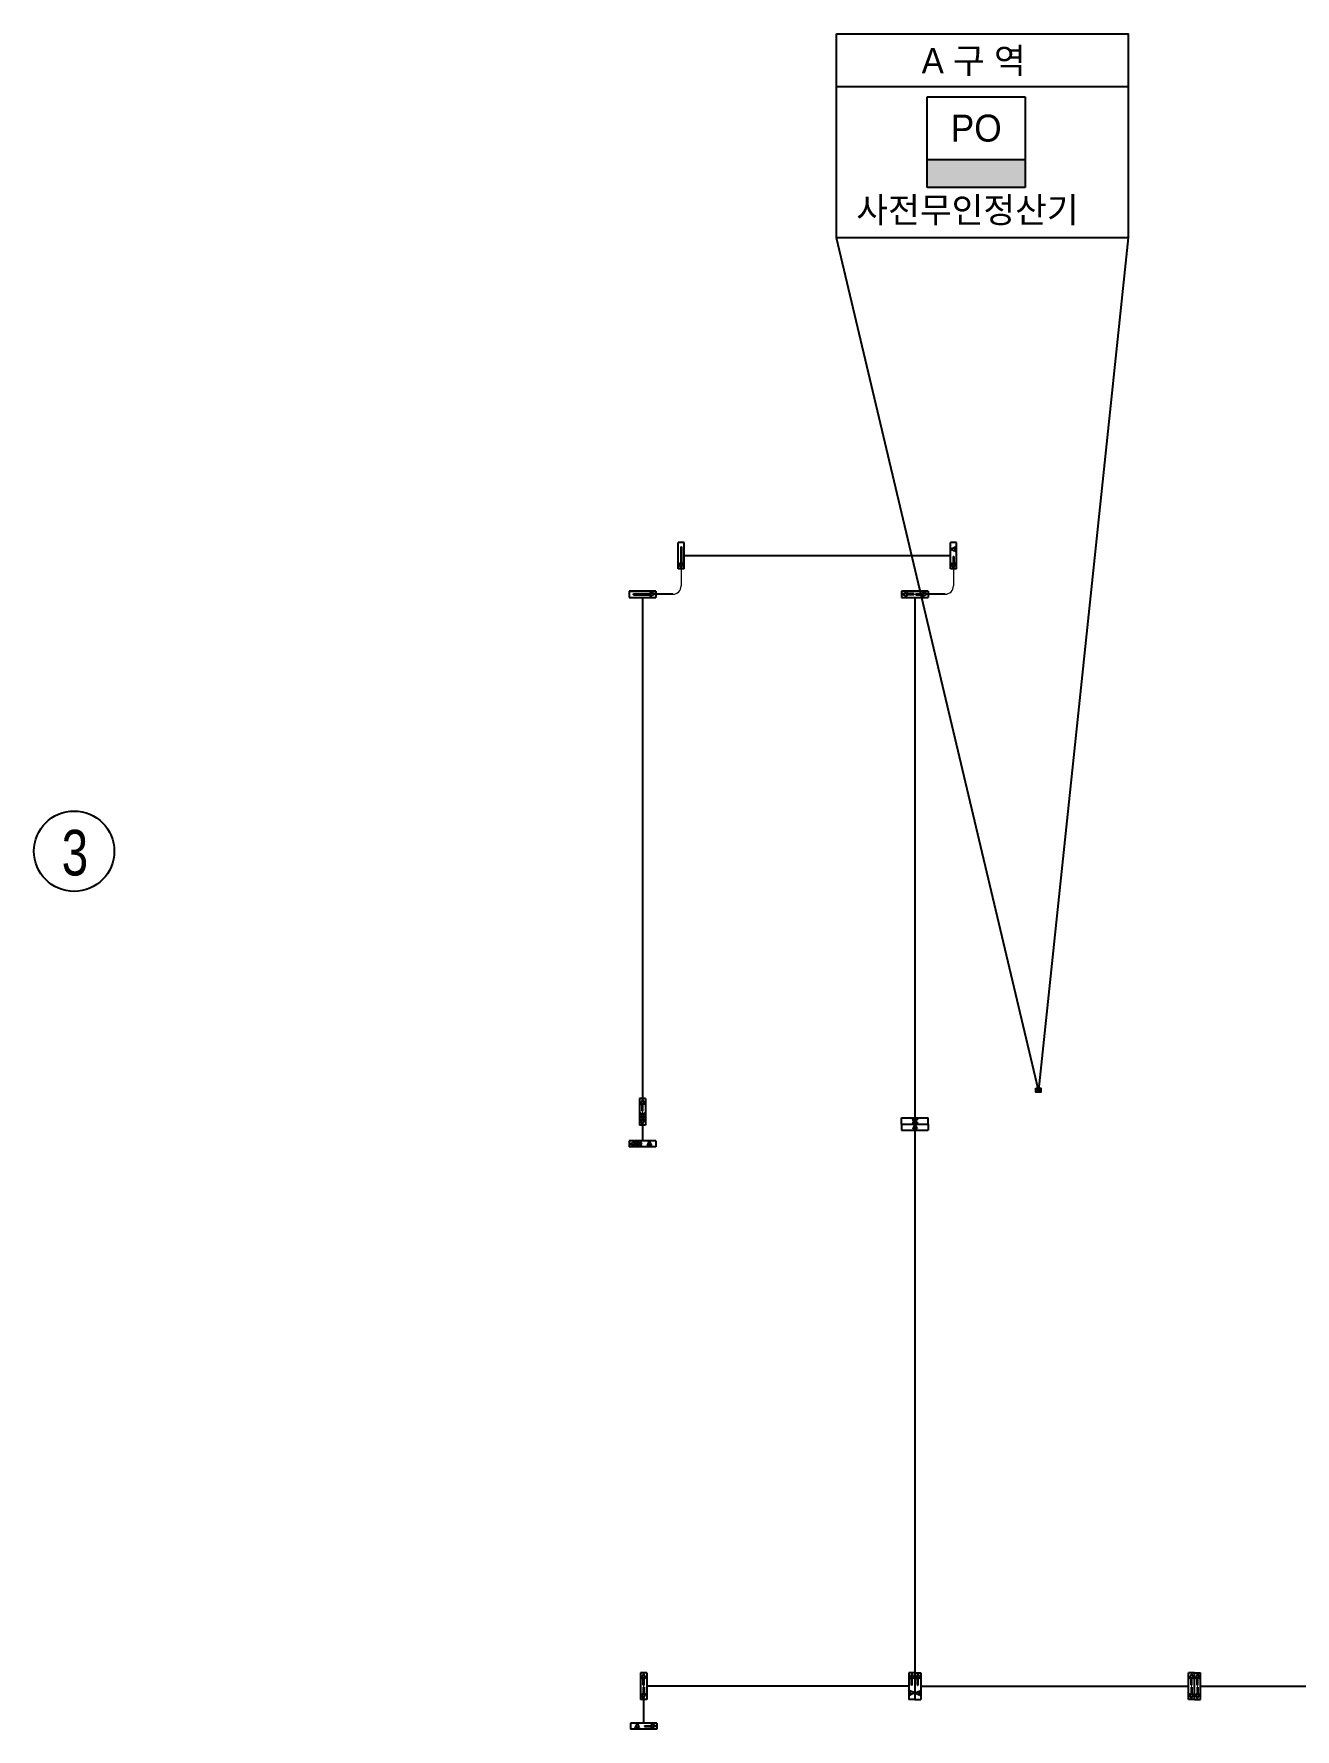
# Model space of a CAD drawing. Header units: millimetres. Extents: x 91673 to 439316, y 105242 to 272415.
# Drawn here: x 91673 to 166398, y 171960 to 272415 of the extents above; entities that cross this region are included whole.
import ezdxf
from ezdxf.enums import TextEntityAlignment as Align

# ---------------------------------------------------------------- set-up
doc = ezdxf.new("R2010")
doc.units = ezdxf.units.MM
doc.header["$LTSCALE"] = 150
for name, color, linetype in [('5', 5, 'Continuous'), ('e-con', 1, 'Continuous'), ('E-TEXT', 6, 'Continuous'), ('E-WIRE', 4, 'Continuous'), ('ITS', 6, 'Continuous'), ('parking-p', 7, 'Continuous')]:
    doc.layers.add(name, color=color, linetype=linetype)
doc.styles.add('돋움', font='Dotum.TTF')

msp = doc.modelspace()

# ---------------------------------------------------------------- hatches: boundary and pattern name
at = {"layer": '5', "ltscale": 2}
h = msp.add_hatch(color=7, dxfattribs=at)
h.dxf.hatch_style = 1
h.paths.add_polyline_path([(144605.1, 264977.6), (144605.1, 263321.5), (150402.1, 263321.5), (150402.1, 264977.6)])

# ---------------------------------------------------------------- linework, layer by layer
at = {"color": 1}
for p, q in [((151192.6, 209822.2), (139225.9, 260323.5)), ((156503.6, 260323.5), (151192.6, 209822.2))]:
    msp.add_line(p, q, dxfattribs=at)
at = {"color": 3}
for p, q in [((151341.5, 209946.2), (151043.6, 209698.2)), ((151043.6, 209946.2), (151341.5, 209698.2))]:
    msp.add_line(p, q, dxfattribs=at)
msp.add_lwpolyline([(151043.6, 209946.2), (151341.5, 209946.2), (151341.5, 209698.2), (151043.6, 209698.2)], close=True, dxfattribs=at)
at = {"color": 1}
msp.add_circle((94055.4, 223982.1), 2382, dxfattribs=at)
at = {"layer": 'e-con'}
msp.add_line((139225.9, 269305.5), (156503.6, 269305.5), dxfattribs=at)
msp.add_lwpolyline([(139225.9, 272414.9), (156503.6, 272414.9), (156503.6, 260323.5), (139225.9, 260323.5)], close=True, dxfattribs=at)
at = {"layer": 'E-WIRE'}
for p, q in [((145977.9, 241494), (130202.6, 241494)), ((143870.4, 239026.5), (143870.4, 175289.2)), ((143870.4, 207455), (143870.4, 175289.2)), ((143510.4, 174501.7), (127980.2, 174501.7)), ((144230.4, 174501.7), (160080.4, 174501.7)), ((160800.4, 174501.7), (176155.2, 174501.7))]:
    msp.add_line(p, q, dxfattribs=at)
at = {"layer": 'E-WIRE', "lineweight": 0}
for p, q in [((130022.6, 240706.5), (130022.6, 239706.5)), ((146157.9, 240706.5), (146157.9, 239706.5))]:
    msp.add_line(p, q, dxfattribs=at)
at = {"layer": 'E-WIRE', "ltscale": 0.5}
for p, q in [((129522.6, 239206.5), (128522.6, 239206.5)), ((145657.9, 239206.5), (144657.9, 239206.5))]:
    msp.add_line(p, q, dxfattribs=at)
at = {"layer": 'E-WIRE'}
for points in [[(127735.1, 239026.5), (127735.1, 209319.3)], [(127735.1, 207744.3), (127735.1, 206828.5)], [(127800.2, 173714.2), (127800.2, 172320.3)]]:
    msp.add_lwpolyline(points, dxfattribs=at)
at = {"layer": 'E-WIRE', "lineweight": 0}
for centre in [(129522.6, 239706.5), (145657.9, 239706.5)]:
    msp.add_arc(centre, 500, 270, 0, dxfattribs=at)
at = {"layer": 'ITS', "color": 7, "lineweight": -3}
for p, q in [((144605.1, 263321.5), (144605.1, 268688.1)), ((144605.1, 268688.1), (150402.1, 268688.1)), ((150402.1, 268688.1), (150402.1, 263321.5)), ((144605.1, 264977.6), (150402.1, 264977.6)), ((150402.1, 263321.5), (144605.1, 263321.5))]:
    msp.add_line(p, q, dxfattribs=at)
at = {"layer": 'parking-p', "color": 2, "linetype": 'Continuous'}
for p, q in [((129842.6, 240706.5), (129842.6, 242281.5)), ((130202.6, 242281.5), (129842.6, 242281.5)), ((129842.6, 240706.5), (129842.6, 242281.5)), ((130202.6, 240706.5), (130202.6, 242281.5)), ((145977.9, 240706.5), (145977.9, 242281.5)), ((146337.9, 242281.5), (145977.9, 242281.5)), ((145977.9, 240706.5), (145977.9, 242281.5)), ((146337.9, 240706.5), (146337.9, 242281.5)), ((130000.1, 242020), (130045.1, 242020)), ((130000.1, 242020), (130000.1, 240966.1)), ((130045.1, 242020), (130045.1, 240966.1)), ((145989.7, 241887.8), (146271.3, 242016.5)), ((145989.7, 241887.8), (146271.3, 241759)), ((146135.4, 241438.2), (146180.4, 241438.2)), ((146135.4, 241438.2), (146135.4, 240966.1)), ((146180.4, 241438.2), (146180.4, 240966.1)), ((146271.3, 242016.5), (146193, 241910.3)), ((146328.1, 241910.3), (146193, 241910.3)), ((146271.3, 241759), (146193, 241865.3)), ((146328.1, 241865.3), (146193, 241865.3)), ((146328.1, 241865.3), (146328.1, 241910.3)), ((130202.6, 240706.5), (129842.6, 240706.5)), ((130022.6, 240762.8), (129893.9, 241044.4)), ((129893.9, 241044.4), (130000.1, 240966.1)), ((130022.6, 240762.8), (130151.3, 241044.4)), ((130151.3, 241044.4), (130045.1, 240966.1)), ((146337.9, 240706.5), (145977.9, 240706.5)), ((146157.9, 240762.8), (146029.2, 241044.4)), ((146029.2, 241044.4), (146135.4, 240966.1)), ((146157.9, 240762.8), (146286.6, 241044.4)), ((146286.6, 241044.4), (146180.4, 240966.1)), ((126947.6, 239386.5), (128522.6, 239386.5)), ((126947.6, 239386.5), (128522.6, 239386.5)), ((126947.6, 239386.5), (126947.6, 239026.5)), ((128522.6, 239386.5), (126947.6, 239386.5)), ((128522.6, 239386.5), (126947.6, 239386.5)), ((127199.2, 239184), (127199.2, 239229)), ((127199.2, 239229), (128263, 239229)), ((127199.2, 239184), (128263, 239184)), ((128466.4, 239206.5), (128184.8, 239335.2)), ((128184.8, 239335.2), (128263, 239229)), ((128466.4, 239206.5), (128184.8, 239077.8)), ((128184.8, 239077.8), (128263, 239184)), ((128522.6, 239386.5), (128522.6, 239026.5)), ((143082.9, 239386.5), (144657.9, 239386.5)), ((143082.9, 239386.5), (144657.9, 239386.5)), ((143082.9, 239386.5), (143082.9, 239026.5)), ((144657.9, 239386.5), (143082.9, 239386.5)), ((144657.9, 239386.5), (143082.9, 239386.5)), ((143139.1, 239206.5), (143420.7, 239335.2)), ((143139.1, 239206.5), (143420.7, 239077.8)), ((143420.7, 239335.2), (143342.5, 239229)), ((143814.6, 239229), (143342.5, 239229)), ((143420.7, 239077.8), (143342.5, 239184)), ((143814.6, 239184), (143342.5, 239184)), ((143814.6, 239184), (143814.6, 239229)), ((143926.2, 239184), (143926.2, 239229)), ((143926.2, 239229), (144398.3, 239229)), ((143926.2, 239184), (144398.3, 239184)), ((144601.6, 239206.5), (144320, 239335.2)), ((144320, 239335.2), (144398.3, 239229)), ((144601.6, 239206.5), (144320, 239077.8)), ((144320, 239077.8), (144398.3, 239184)), ((144657.9, 239386.5), (144657.9, 239026.5)), ((126947.6, 239026.5), (128522.6, 239026.5)), ((143082.9, 239026.5), (144657.9, 239026.5)), ((127555.1, 209319.3), (127555.1, 207744.3)), ((127555.1, 209319.3), (127555.1, 207744.3)), ((127915.1, 209319.3), (127555.1, 209319.3)), ((127555.1, 209319.3), (127555.1, 207744.3)), ((127735.1, 209263.1), (127606.4, 208981.5)), ((127606.4, 208981.5), (127712.6, 209059.8)), ((127606.4, 208981.5), (127712.6, 209059.8)), ((127712.6, 208587.6), (127712.6, 209059.8)), ((127712.6, 208587.6), (127712.6, 209059.8)), ((127735.1, 209263.1), (127863.8, 208981.5)), ((127863.8, 208981.5), (127757.6, 209059.8)), ((127757.6, 208587.6), (127757.6, 209059.8)), ((127863.8, 208981.5), (127757.6, 209059.8)), ((127757.6, 208587.6), (127757.6, 209059.8)), ((127915.1, 209319.3), (127915.1, 207744.3)), ((127915.1, 209319.3), (127915.1, 207744.3)), ((127915.1, 209319.3), (127915.1, 207744.3)), ((127915.1, 209319.3), (127915.1, 207744.3)), ((127735.1, 207800.6), (127606.4, 208082.2)), ((127606.4, 208082.2), (127712.6, 208003.9)), ((127757.6, 208587.6), (127712.6, 208587.6)), ((127757.6, 208587.6), (127712.6, 208587.6)), ((127757.6, 208476.1), (127712.6, 208476.1)), ((127712.6, 208476.1), (127712.6, 208380.4)), ((127712.6, 208271.7), (127712.6, 208003.9)), ((127735.1, 207800.6), (127863.8, 208082.2)), ((127757.6, 208476.1), (127757.6, 208380.4)), ((127757.6, 208271.7), (127757.6, 208003.9)), ((127863.8, 208082.2), (127757.6, 208003.9)), ((143082.9, 208175), (144657.9, 208175)), ((143082.9, 208175), (144657.9, 208175)), ((143082.9, 207815), (143082.9, 208175)), ((143082.9, 208175), (144657.9, 208175)), ((143870.4, 207826.7), (143741.7, 208108.3)), ((143741.7, 208108.3), (143847.9, 208030.1)), ((143892.9, 208165.2), (143847.9, 208165.2)), ((143847.9, 208165.2), (143847.9, 208030.1)), ((143870.4, 207826.7), (143999.1, 208108.3)), ((143892.9, 208165.2), (143892.9, 208030.1)), ((143999.1, 208108.3), (143892.9, 208030.1)), ((144657.9, 207815), (144657.9, 208175)), ((127915.1, 207744.3), (127555.1, 207744.3)), ((143082.9, 207815), (144657.9, 207815)), ((143082.9, 207815), (143082.9, 207455)), ((143082.9, 207815), (144657.9, 207815)), ((143082.9, 207815), (144657.9, 207815)), ((143082.9, 207815), (144657.9, 207815)), ((143082.9, 207455), (144657.9, 207455)), ((143082.9, 207455), (144657.9, 207455)), ((143082.9, 207455), (144657.9, 207455)), ((143870.4, 207803.2), (143741.7, 207521.6)), ((143741.7, 207521.6), (143847.9, 207599.9)), ((143847.9, 207464.8), (143847.9, 207599.9)), ((143892.9, 207464.8), (143847.9, 207464.8)), ((143870.4, 207803.2), (143999.1, 207521.6)), ((143999.1, 207521.6), (143892.9, 207599.9)), ((143892.9, 207464.8), (143892.9, 207599.9)), ((144657.9, 207815), (144657.9, 207455)), ((128522.6, 206828.5), (126947.6, 206828.5)), ((128522.6, 206828.5), (126947.6, 206828.5)), ((128522.6, 206828.5), (126947.6, 206828.5)), ((126947.6, 206828.5), (126947.6, 206468.5)), ((128522.6, 206468.5), (126947.6, 206468.5)), ((128522.6, 206468.5), (126947.6, 206468.5)), ((128522.6, 206468.5), (126947.6, 206468.5)), ((127003.9, 206648.5), (127285.5, 206777.2)), ((127003.9, 206648.5), (127285.5, 206519.8)), ((127285.5, 206777.2), (127207.2, 206671)), ((127475, 206671), (127207.2, 206671)), ((127285.5, 206519.8), (127207.2, 206626)), ((127475, 206626), (127207.2, 206626)), ((127679.3, 206671), (127583.6, 206671)), ((127679.3, 206626), (127583.6, 206626)), ((127679.3, 206671), (127679.3, 206626)), ((128128.9, 206816.7), (128000.1, 206535.1)), ((128000.1, 206535.1), (128106.4, 206613.4)), ((128106.4, 206478.3), (128106.4, 206613.4)), ((128106.4, 206478.3), (128151.4, 206478.3)), ((128128.9, 206816.7), (128257.6, 206535.1)), ((128257.6, 206535.1), (128151.4, 206613.4)), ((128151.4, 206478.3), (128151.4, 206613.4)), ((128522.6, 206828.5), (128522.6, 206468.5)), ((127980.2, 175289.2), (127620.2, 175289.2)), ((127620.2, 175289.2), (127620.2, 173714.2)), ((127620.2, 175289.2), (127620.2, 173714.2)), ((127800.2, 175233), (127671.5, 174951.4)), ((127671.5, 174951.4), (127777.7, 175029.7)), ((127777.7, 174557.5), (127777.7, 175029.7)), ((127800.2, 175233), (127928.9, 174951.4)), ((127928.9, 174951.4), (127822.7, 175029.7)), ((127822.7, 174557.5), (127822.7, 175029.7)), ((127980.2, 175289.2), (127980.2, 173714.2)), ((143510.4, 175289.2), (143510.4, 173714.2)), ((143510.4, 175289.2), (143510.4, 173714.2)), ((143870.4, 175289.2), (143510.4, 175289.2)), ((143510.4, 175289.2), (143510.4, 173714.2)), ((143690.4, 175233), (143561.7, 174951.4)), ((143561.7, 174951.4), (143667.9, 175029.7)), ((143667.9, 174557.5), (143667.9, 175029.7)), ((143690.4, 175233), (143819.1, 174951.4)), ((143819.1, 174951.4), (143712.9, 175029.7)), ((143712.9, 174557.5), (143712.9, 175029.7)), ((143870.4, 175289.2), (143870.4, 173714.2)), ((143870.4, 175289.2), (144230.4, 175289.2)), ((143870.4, 175289.2), (143870.4, 173714.2)), ((143870.4, 175289.2), (143870.4, 173714.2)), ((143870.4, 175289.2), (143870.4, 173714.2)), ((144050.4, 175233), (143921.7, 174951.4)), ((143921.7, 174951.4), (144027.9, 175029.7)), ((144027.9, 174557.5), (144027.9, 175029.7)), ((144050.4, 175233), (144179.1, 174951.4)), ((144179.1, 174951.4), (144072.9, 175029.7)), ((144072.9, 174557.5), (144072.9, 175029.7)), ((144230.4, 175289.2), (144230.4, 173714.2)), ((144230.4, 175289.2), (144230.4, 173714.2)), ((144230.4, 175289.2), (144230.4, 173714.2)), ((160080.4, 173714.2), (160080.4, 175289.2)), ((160080.4, 173714.2), (160080.4, 175289.2)), ((160080.4, 173714.2), (160080.4, 175289.2)), ((160440.4, 175289.2), (160080.4, 175289.2)), ((160260.4, 175233), (160131.7, 174951.4)), ((160131.7, 174951.4), (160237.9, 175029.7)), ((160237.9, 174557.5), (160237.9, 175029.7)), ((160260.4, 175233), (160389.1, 174951.4)), ((160389.1, 174951.4), (160282.9, 175029.7)), ((160282.9, 174557.5), (160282.9, 175029.7)), ((160440.4, 173714.2), (160440.4, 175289.2)), ((160440.4, 173714.2), (160440.4, 175289.2)), ((160440.4, 175289.2), (160800.4, 175289.2)), ((160440.4, 173714.2), (160440.4, 175289.2)), ((160440.4, 173714.2), (160440.4, 175289.2)), ((160620.4, 175233), (160491.7, 174951.4)), ((160491.7, 174951.4), (160597.9, 175029.7)), ((160597.9, 174557.5), (160597.9, 175029.7)), ((160620.4, 175233), (160749.1, 174951.4)), ((160749.1, 174951.4), (160642.9, 175029.7)), ((160642.9, 174557.5), (160642.9, 175029.7)), ((160800.4, 173714.2), (160800.4, 175289.2)), ((160800.4, 173714.2), (160800.4, 175289.2)), ((160800.4, 173714.2), (160800.4, 175289.2)), ((127800.2, 173770.5), (127671.5, 174052.1)), ((127671.5, 174052.1), (127777.7, 173973.8)), ((127822.7, 174557.5), (127777.7, 174557.5)), ((127822.7, 174446), (127777.7, 174446)), ((127777.7, 174446), (127777.7, 173973.8)), ((127800.2, 173770.5), (127928.9, 174052.1)), ((127822.7, 174446), (127822.7, 173973.8)), ((127928.9, 174052.1), (127822.7, 173973.8)), ((143520.2, 174130.5), (143520.2, 174085.5)), ((143520.2, 174130.5), (143655.3, 174130.5)), ((143520.2, 174085.5), (143655.3, 174085.5)), ((143858.6, 174108), (143577, 174236.7)), ((143577, 174236.7), (143655.3, 174130.5)), ((143858.6, 174108), (143577, 173979.3)), ((143577, 173979.3), (143655.3, 174085.5)), ((143712.9, 174557.5), (143667.9, 174557.5)), ((143882.2, 174108), (144163.8, 174236.7)), ((143882.2, 174108), (144163.8, 173979.3)), ((144027.9, 174557.5), (144072.9, 174557.5)), ((144163.8, 174236.7), (144085.5, 174130.5)), ((144220.6, 174130.5), (144085.5, 174130.5)), ((144163.8, 173979.3), (144085.5, 174085.5)), ((144220.6, 174085.5), (144085.5, 174085.5)), ((144220.6, 174130.5), (144220.6, 174085.5)), ((160260.4, 173770.5), (160131.7, 174052.1)), ((160131.7, 174052.1), (160237.9, 173973.8)), ((160282.9, 174557.5), (160237.9, 174557.5)), ((160282.9, 174446), (160237.9, 174446)), ((160237.9, 174446), (160237.9, 173973.8)), ((160260.4, 173770.5), (160389.1, 174052.1)), ((160282.9, 174446), (160282.9, 173973.8)), ((160389.1, 174052.1), (160282.9, 173973.8)), ((160620.4, 173770.5), (160491.7, 174052.1)), ((160491.7, 174052.1), (160597.9, 173973.8)), ((160642.9, 174557.5), (160597.9, 174557.5)), ((160642.9, 174446), (160597.9, 174446)), ((160597.9, 174446), (160597.9, 173973.8)), ((160620.4, 173770.5), (160749.1, 174052.1)), ((160642.9, 174446), (160642.9, 173973.8)), ((160749.1, 174052.1), (160642.9, 173973.8)), ((127980.2, 173714.2), (127620.2, 173714.2)), ((143870.4, 173714.2), (143510.4, 173714.2)), ((143870.4, 173714.2), (144230.4, 173714.2)), ((160440.4, 173714.2), (160080.4, 173714.2)), ((160440.4, 173714.2), (160800.4, 173714.2)), ((128587.7, 172320.3), (127012.7, 172320.3)), ((128587.7, 172320.3), (127012.7, 172320.3)), ((128587.7, 172320.3), (127012.7, 172320.3)), ((128587.7, 172320.3), (127012.7, 172320.3)), ((127012.7, 172320.3), (127012.7, 171960.3)), ((128587.7, 172320.3), (127012.7, 172320.3)), ((128587.7, 172320.3), (127012.7, 172320.3)), ((128587.7, 172320.3), (127012.7, 172320.3)), ((128587.7, 172320.3), (127012.7, 172320.3)), ((127012.7, 172320.3), (127012.7, 171960.3)), ((128587.7, 171960.3), (127012.7, 171960.3)), ((128587.7, 171960.3), (127012.7, 171960.3)), ((128587.7, 171960.3), (127012.7, 171960.3)), ((128587.7, 171960.3), (127012.7, 171960.3)), ((128587.7, 171960.3), (127012.7, 171960.3)), ((128587.7, 171960.3), (127012.7, 171960.3)), ((127406.5, 172308.6), (127277.8, 172027)), ((127406.5, 172308.6), (127277.8, 172027)), ((127277.8, 172027), (127384, 172105.3)), ((127277.8, 172027), (127384, 172105.3)), ((127384, 171970.2), (127384, 172105.3)), ((127384, 171970.2), (127384, 172105.3)), ((127429, 171970.2), (127384, 171970.2)), ((127429, 171970.2), (127384, 171970.2)), ((127406.5, 172308.6), (127535.2, 172027)), ((127406.5, 172308.6), (127535.2, 172027)), ((127535.2, 172027), (127429, 172105.3)), ((127429, 171970.2), (127429, 172105.3)), ((127535.2, 172027), (127429, 172105.3)), ((127429, 171970.2), (127429, 172105.3)), ((127856, 172162.8), (127856, 172117.8)), ((127856, 172162.8), (128328.2, 172162.8)), ((127856, 172162.8), (127856, 172117.8)), ((127856, 172162.8), (128328.2, 172162.8)), ((127856, 172117.8), (128328.2, 172117.8)), ((127856, 172117.8), (128328.2, 172117.8)), ((128531.5, 172140.3), (128249.9, 172269)), ((128249.9, 172269), (128328.2, 172162.8)), ((128531.5, 172140.3), (128249.9, 172269)), ((128249.9, 172269), (128328.2, 172162.8)), ((128531.5, 172140.3), (128249.9, 172011.6)), ((128531.5, 172140.3), (128249.9, 172011.6)), ((128249.9, 172011.6), (128328.2, 172117.8)), ((128249.9, 172011.6), (128328.2, 172117.8)), ((128587.7, 172320.3), (128587.7, 171960.3)), ((128587.7, 172320.3), (128587.7, 171960.3))]:
    msp.add_line(p, q, dxfattribs=at)
for points in [[(127601, 208492), (127569.2, 208460.1)], [(127569.2, 208460.1), (127703.3, 208326.1)], [(127569.2, 208192), (127703.3, 208326.1)], [(127569.2, 208192), (127601, 208160.1)], [(127601, 208492), (127735.1, 208357.9)], [(127601, 208160.1), (127735.1, 208294.2)], [(127735.1, 208357.9), (127869.2, 208492)], [(127735.1, 208294.2), (127869.2, 208160.1)], [(127766.9, 208326.1), (127901, 208460.1)], [(127766.9, 208326.1), (127901, 208192)], [(127901, 208460.1), (127869.2, 208492)], [(127869.2, 208160.1), (127901, 208192)], [(143704.9, 208129.1), (143736.7, 208160.9)], [(143704.9, 208129.1), (143839, 207995)], [(143839, 207995), (143704.9, 207860.9)], [(143736.7, 208160.9), (143870.8, 208026.8)], [(143870.8, 207963.2), (143736.7, 207829.1)], [(144004.9, 208160.9), (143870.8, 208026.8)], [(143870.8, 207963.2), (144004.9, 207829.1)], [(144036.7, 208129.1), (143902.6, 207995)], [(143902.6, 207995), (144036.7, 207860.9)], [(144004.9, 208160.9), (144036.7, 208129.1)], [(143736.7, 207829.1), (143704.9, 207860.9)], [(144036.7, 207860.9), (144004.9, 207829.1)], [(127363.4, 206782.6), (127395.2, 206814.4)], [(127497.5, 206648.5), (127363.4, 206782.6)], [(127363.4, 206514.4), (127497.5, 206648.5)], [(127395.2, 206482.6), (127363.4, 206514.4)], [(127529.3, 206680.3), (127395.2, 206814.4)], [(127395.2, 206482.6), (127529.3, 206616.7)], [(127529.3, 206680.3), (127663.4, 206814.4)], [(127663.4, 206482.6), (127529.3, 206616.7)], [(127561.1, 206648.5), (127695.2, 206782.6)], [(127695.2, 206514.4), (127561.1, 206648.5)], [(127663.4, 206814.4), (127695.2, 206782.6)], [(127695.2, 206514.4), (127663.4, 206482.6)]]:
    msp.add_lwpolyline(points, dxfattribs=at)

# ---------------------------------------------------------------- texts
at = {"layer": 'E-TEXT', "linetype": 'Continuous', "style": '돋움'}
for s, p in [('A 구 역', (144276.3, 270081)), ('사전무인정산기', (140401.3, 261229.6))]:
    msp.add_text(s, height=1500, dxfattribs=at).set_placement(p)
at = {"layer": 'E-TEXT', "color": 1, "style": '돋움', "width": 0.8}
msp.add_text('3', height=2700, dxfattribs=at).set_placement((94103.6, 223897.2, 4600.5), align=Align.MIDDLE_CENTER)
at = {"layer": 'ITS', "color": 7, "style": '돋움'}
msp.add_text('PO', height=1600, dxfattribs=at).set_placement((147503.6, 266832.9), align=Align.MIDDLE_CENTER)

doc.saveas('drawing.dxf')
